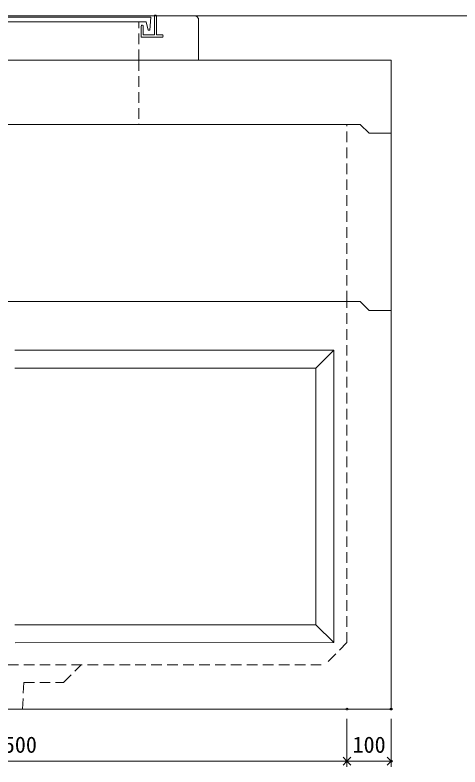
# Model space of a CAD drawing. Units: millimetres, scale not verified. Extents: x -6420 to 6420, y -2665 to 3035.
# Drawn here: x -719 to 286, y -1597 to 100 of the extents above; entities that cross this region are included whole.
import ezdxf
from ezdxf.enums import TextEntityAlignment as Align

# ---------------------------------------------------------------- set-up
doc = ezdxf.new("R2010")
doc.units = ezdxf.units.MM
doc.header["$LTSCALE"] = 20
doc.header["$PDMODE"] = 32
doc.header["$PDSIZE"] = 4
doc.linetypes.add('DASHED1', pattern=[1.8, 1.2, -0.6])
doc.layers.add('0-1_Defpoints', color=7, linetype='Continuous')
for name, color, linetype, lineweight in [('0-3_gaikei', 7, 'Continuous', 18), ('0-4_kakure', 7, 'DASHED1', 5), ('0-5_sunpou', 7, 'Continuous', 5), ('0-8_uchigawa', 6, 'Continuous', 18), ('0-A_futa', 3, 'Continuous', 18), ('0-B_GL', 4, 'Continuous', 18)]:
    doc.layers.add(name, color=color, linetype=linetype, lineweight=lineweight)
doc.styles.add('ＭＳ ゴシック', font='')
doc.styles.get('ＭＳ ゴシック').set_extended_font_data('MS Gothic')

# ---------------------------------------------------------------- blocks, each defined once
blk = doc.blocks.new('_Open90')
at = {"layer": '0-5_sunpou'}
blk.add_line((0, 0), (-1, 0), dxfattribs=at)
blk.add_lwpolyline([(-0.5, 0.5), (0, 0), (-0.5, -0.5)], dxfattribs=at)
blk = doc.blocks.new('D58')
at = {"layer": '0-1_Defpoints'}
for p in [(1113.24, 1125.17), (2613.24, 1125.17), (2613.24, 1007.46)]:
    blk.add_point(p, dxfattribs=at)
at = {"layer": '0-5_sunpou'}
for p, q in [((1113.24, 1103.17), (1113.24, 994.46)), ((2613.24, 1103.17), (2613.24, 994.46)), ((1131.24, 1007.46), (2595.24, 1007.46))]:
    blk.add_line(p, q, dxfattribs=at)
at = {"layer": '0-5_sunpou', "xscale": 18, "yscale": 18, "rotation": 180}
blk.add_blockref('_Open90', (1113.24, 1007.46), dxfattribs=at)
at = {"layer": '0-5_sunpou', "xscale": 18, "yscale": 18}
blk.add_blockref('_Open90', (2613.24, 1007.46), dxfattribs=at)
at = {"layer": '0-5_sunpou', "style": 'ＭＳ ゴシック'}
blk.add_text('1500', height=36.66, dxfattribs=at).set_placement((1813.24, 1015.46), align=Align.BOTTOM_LEFT)
blk = doc.blocks.new('D59')
at = {"layer": '0-1_Defpoints'}
for p in [(2613.24, 1125.17), (2713.24, 1125.17), (2713.24, 1007.46)]:
    blk.add_point(p, dxfattribs=at)
at = {"layer": '0-5_sunpou'}
for p, q in [((2613.24, 1103.17), (2613.24, 994.46)), ((2713.24, 1103.17), (2713.24, 994.46)), ((2631.24, 1007.46), (2695.24, 1007.46))]:
    blk.add_line(p, q, dxfattribs=at)
at = {"layer": '0-5_sunpou', "xscale": 18, "yscale": 18, "rotation": 180}
blk.add_blockref('_Open90', (2613.24, 1007.46), dxfattribs=at)
at = {"layer": '0-5_sunpou', "xscale": 18, "yscale": 18}
blk.add_blockref('_Open90', (2713.24, 1007.46), dxfattribs=at)
at = {"layer": '0-5_sunpou', "style": 'ＭＳ ゴシック'}
blk.add_text('100', height=36.66, dxfattribs=at).set_placement((2625.74, 1015.46), align=Align.BOTTOM_LEFT)

msp = doc.modelspace()

# ---------------------------------------------------------------- linework, layer by layer
at = {"layer": '0-3_gaikei'}
for p, q in [((-399.51, 98.38), (-314.51, 98.38)), ((-304.51, -1.62), (-304.51, 88.38)), ((-1569.51, -1.62), (130.49, -1.62)), ((-1569.51, -1.62), (130.49, -1.62)), ((-1569.51, -1.62), (130.49, -1.62)), ((-1569.51, -1.62), (130.49, -1.62)), ((130.49, -566.62), (130.49, -1.62)), ((-1499.51, -146.62), (60.49, -146.62)), ((-1499.51, -146.62), (60.49, -146.62)), ((-1499.51, -146.62), (60.49, -146.62)), ((-1499.51, -146.62), (60.49, -146.62)), ((-1499.51, -146.62), (60.49, -146.62)), ((-1499.51, -146.62), (60.49, -146.62)), ((-1499.51, -146.62), (60.49, -146.62)), ((-1499.51, -146.62), (60.49, -146.62)), ((-1499.51, -146.62), (60.49, -146.62)), ((-1499.51, -146.62), (60.49, -146.62)), ((-1499.51, -146.62), (60.49, -146.62)), ((-1499.51, -146.62), (60.49, -146.62)), ((-1499.51, -146.62), (60.49, -146.62)), ((-1499.51, -146.62), (60.49, -146.62)), ((60.49, -146.62), (80.49, -166.62)), ((60.49, -146.62), (80.49, -166.62)), ((60.49, -146.62), (80.49, -166.62)), ((60.49, -146.62), (80.49, -166.62)), ((60.49, -146.62), (80.49, -166.62)), ((60.49, -146.62), (80.49, -166.62)), ((60.49, -146.62), (80.49, -166.62)), ((60.49, -146.62), (80.49, -166.62)), ((60.49, -146.62), (80.49, -166.62)), ((60.49, -146.62), (80.49, -166.62)), ((60.49, -146.62), (80.49, -166.62)), ((60.49, -146.62), (80.49, -166.62)), ((60.49, -146.62), (80.49, -166.62)), ((60.49, -146.62), (80.49, -166.62)), ((80.49, -166.62), (130.49, -166.62)), ((80.49, -166.62), (130.49, -166.62)), ((80.49, -166.62), (130.49, -166.62)), ((80.49, -166.62), (130.49, -166.62)), ((80.49, -166.62), (130.49, -166.62)), ((80.49, -166.62), (130.49, -166.62)), ((80.49, -166.62), (130.49, -166.62)), ((80.49, -166.62), (130.49, -166.62)), ((80.49, -166.62), (130.49, -166.62)), ((80.49, -166.62), (130.49, -166.62)), ((80.49, -166.62), (130.49, -166.62)), ((80.49, -166.62), (130.49, -166.62)), ((80.49, -166.62), (130.49, -166.62)), ((80.49, -166.62), (130.49, -166.62)), ((-1499.51, -546.62), (60.49, -546.62)), ((-1499.51, -546.62), (60.49, -546.62)), ((-1499.51, -546.62), (60.49, -546.62)), ((-1499.51, -546.62), (60.49, -546.62)), ((-1499.51, -546.62), (60.49, -546.62)), ((-1499.51, -546.62), (60.49, -546.62)), ((-1499.51, -546.62), (60.49, -546.62)), ((-1499.51, -546.62), (60.49, -546.62)), ((-1499.51, -546.62), (60.49, -546.62)), ((-1499.51, -546.62), (60.49, -546.62)), ((-1499.51, -546.62), (60.49, -546.62)), ((-1499.51, -546.62), (60.49, -546.62)), ((-1499.51, -546.62), (60.49, -546.62)), ((-1499.51, -546.62), (60.49, -546.62)), ((-1499.51, -546.62), (60.49, -546.62)), ((-1499.51, -546.62), (60.49, -546.62)), ((-1499.51, -546.62), (60.49, -546.62)), ((-1499.51, -546.62), (60.49, -546.62)), ((-1499.51, -546.62), (60.49, -546.62)), ((-1499.51, -546.62), (60.49, -546.62)), ((-1499.51, -546.62), (60.49, -546.62)), ((-1499.51, -546.62), (60.49, -546.62)), ((-1499.51, -546.62), (60.49, -546.62)), ((-1499.51, -546.62), (60.49, -546.62)), ((-1499.51, -546.62), (60.49, -546.62)), ((-1499.51, -546.62), (60.49, -546.62)), ((-1499.51, -546.62), (60.49, -546.62)), ((-1499.51, -546.62), (60.49, -546.62)), ((-1499.51, -546.62), (60.49, -546.62)), ((-1499.51, -546.62), (60.49, -546.62)), ((-1499.51, -546.62), (60.49, -546.62)), ((-1499.51, -546.62), (60.49, -546.62)), ((-1499.51, -546.62), (60.49, -546.62)), ((-1499.51, -546.62), (60.49, -546.62)), ((-1499.51, -546.62), (60.49, -546.62)), ((-1499.51, -546.62), (60.49, -546.62)), ((60.49, -546.62), (80.49, -566.62)), ((60.49, -546.62), (80.49, -566.62)), ((60.49, -546.62), (80.49, -566.62)), ((60.49, -546.62), (80.49, -566.62)), ((60.49, -546.62), (80.49, -566.62)), ((60.49, -546.62), (80.49, -566.62)), ((60.49, -546.62), (80.49, -566.62)), ((60.49, -546.62), (80.49, -566.62)), ((60.49, -546.62), (80.49, -566.62)), ((60.49, -546.62), (80.49, -566.62)), ((60.49, -546.62), (80.49, -566.62)), ((60.49, -546.62), (80.49, -566.62)), ((60.49, -546.62), (80.49, -566.62)), ((60.49, -546.62), (80.49, -566.62)), ((60.49, -546.62), (80.49, -566.62)), ((60.49, -546.62), (80.49, -566.62)), ((60.49, -546.62), (80.49, -566.62)), ((60.49, -546.62), (80.49, -566.62)), ((60.49, -546.62), (80.49, -566.62)), ((60.49, -546.62), (80.49, -566.62)), ((60.49, -546.62), (80.49, -566.62)), ((60.49, -546.62), (80.49, -566.62)), ((60.49, -546.62), (80.49, -566.62)), ((60.49, -546.62), (80.49, -566.62)), ((60.49, -546.62), (80.49, -566.62)), ((60.49, -546.62), (80.49, -566.62)), ((60.49, -546.62), (80.49, -566.62)), ((60.49, -546.62), (80.49, -566.62)), ((60.49, -546.62), (80.49, -566.62)), ((60.49, -546.62), (80.49, -566.62)), ((60.49, -546.62), (80.49, -566.62)), ((60.49, -546.62), (80.49, -566.62)), ((60.49, -546.62), (80.49, -566.62)), ((60.49, -546.62), (80.49, -566.62)), ((60.49, -546.62), (80.49, -566.62)), ((60.49, -546.62), (80.49, -566.62)), ((80.49, -566.62), (130.49, -566.62)), ((80.49, -566.62), (130.49, -566.62)), ((80.49, -566.62), (130.49, -566.62)), ((80.49, -566.62), (130.49, -566.62)), ((80.49, -566.62), (130.49, -566.62)), ((80.49, -566.62), (130.49, -566.62)), ((80.49, -566.62), (130.49, -566.62)), ((80.49, -566.62), (130.49, -566.62)), ((80.49, -566.62), (130.49, -566.62)), ((80.49, -566.62), (130.49, -566.62)), ((80.49, -566.62), (130.49, -566.62)), ((80.49, -566.62), (130.49, -566.62)), ((80.49, -566.62), (130.49, -566.62)), ((80.49, -566.62), (130.49, -566.62)), ((80.49, -566.62), (130.49, -566.62)), ((80.49, -566.62), (130.49, -566.62)), ((80.49, -566.62), (130.49, -566.62)), ((80.49, -566.62), (130.49, -566.62)), ((80.49, -566.62), (130.49, -566.62)), ((80.49, -566.62), (130.49, -566.62)), ((80.49, -566.62), (130.49, -566.62)), ((80.49, -566.62), (130.49, -566.62)), ((80.49, -566.62), (130.49, -566.62)), ((80.49, -566.62), (130.49, -566.62)), ((80.49, -566.62), (130.49, -566.62)), ((80.49, -566.62), (130.49, -566.62)), ((80.49, -566.62), (130.49, -566.62)), ((80.49, -566.62), (130.49, -566.62)), ((80.49, -566.62), (130.49, -566.62)), ((80.49, -566.62), (130.49, -566.62)), ((80.49, -566.62), (130.49, -566.62)), ((80.49, -566.62), (130.49, -566.62)), ((80.49, -566.62), (130.49, -566.62)), ((80.49, -566.62), (130.49, -566.62)), ((80.49, -566.62), (130.49, -566.62)), ((80.49, -566.62), (130.49, -566.62)), ((130.49, -1466.62), (130.49, -566.62)), ((-1569.51, -1466.62), (130.49, -1466.62))]:
    msp.add_line(p, q, dxfattribs=at)
msp.add_arc((-314.18, 88.71), 9.68, 358.04251, 91.95749, dxfattribs=at)
at = {"layer": '0-4_kakure'}
for p, q in [((-439.51, -1.62), (-439.51, 84.88)), ((-439.51, -1.62), (-439.51, -146.62)), ((30.49, -546.62), (30.49, -146.62)), ((30.49, -1316.62), (30.49, -546.62)), ((30.49, -1316.62), (-19.51, -1366.62)), ((-1419.51, -1366.62), (-19.51, -1366.62)), ((-699.51, -1406.62), (-702.01, -1466.62))]:
    msp.add_line(p, q, dxfattribs=at)
msp.add_lwpolyline([(-699.51, -1406.62), (-609.51, -1406.62), (-569.51, -1366.62)], dxfattribs=at)
at = {"layer": '0-8_uchigawa'}
for p, q in [((0.49, -656.62), (-719.51, -656.62)), ((-39.51, -696.62), (0.49, -656.62)), ((0.49, -656.62), (0.49, -1316.62)), ((0.49, -656.62), (0.49, -1316.62)), ((-39.51, -696.62), (-719.51, -696.62)), ((-39.51, -696.62), (-39.51, -1276.62)), ((-718.82, -1317.31), (0.49, -1316.62))]:
    msp.add_line(p, q, dxfattribs=at)
msp.add_lwpolyline([(-719.51, -1276.62), (-39.51, -1276.62), (0.49, -1316.62)], dxfattribs=at)
at = {"layer": '0-A_futa'}
for p, q in [((-1066.7, 95.88), (-412.37, 95.88)), ((-412.37, 95.88), (-414.62, 65.88)), ((-404.51, 100.38), (-401.51, 100.38)), ((-404.51, 100.38), (-404.51, 55.38)), ((-399.51, 98.38), (-399.51, 55.38)), ((-1056.18, 84.88), (-422.84, 84.88)), ((-434.51, 75.38), (-434.51, 50.38)), ((-431.51, 77.38), (-432.51, 77.38)), ((-429.51, 75.38), (-429.51, 55.38)), ((-422.84, 84.88), (-418.52, 65.88)), ((-404.51, 55.38), (-429.51, 55.38)), ((-414.62, 65.88), (-418.52, 65.88)), ((-386.51, 55.38), (-399.51, 55.38)), ((-384.51, 53.38), (-384.51, 52.38)), ((-434.51, 50.38), (-386.51, 50.38))]:
    msp.add_line(p, q, dxfattribs=at)
for centre, start, end in [((-401.51, 98.38), 0, 90), ((-432.51, 75.38), 90, 180), ((-431.51, 75.38), 0, 90), ((-386.51, 53.38), 0, 90), ((-386.51, 52.38), 270, 0)]:
    msp.add_arc(centre, 2, start, end, dxfattribs=at)
at = {"layer": '0-B_GL'}
msp.add_line((-1739.51, 98.38), (6420.49, 98.38), dxfattribs=at)

# ---------------------------------------------------------------- block references
at = {"layer": '0-5_sunpou'}
for name in ['D58', 'D59']:
    msp.add_blockref(name, (-2582.75, -2591.78), dxfattribs=at)

doc.saveas('drawing.dxf')
